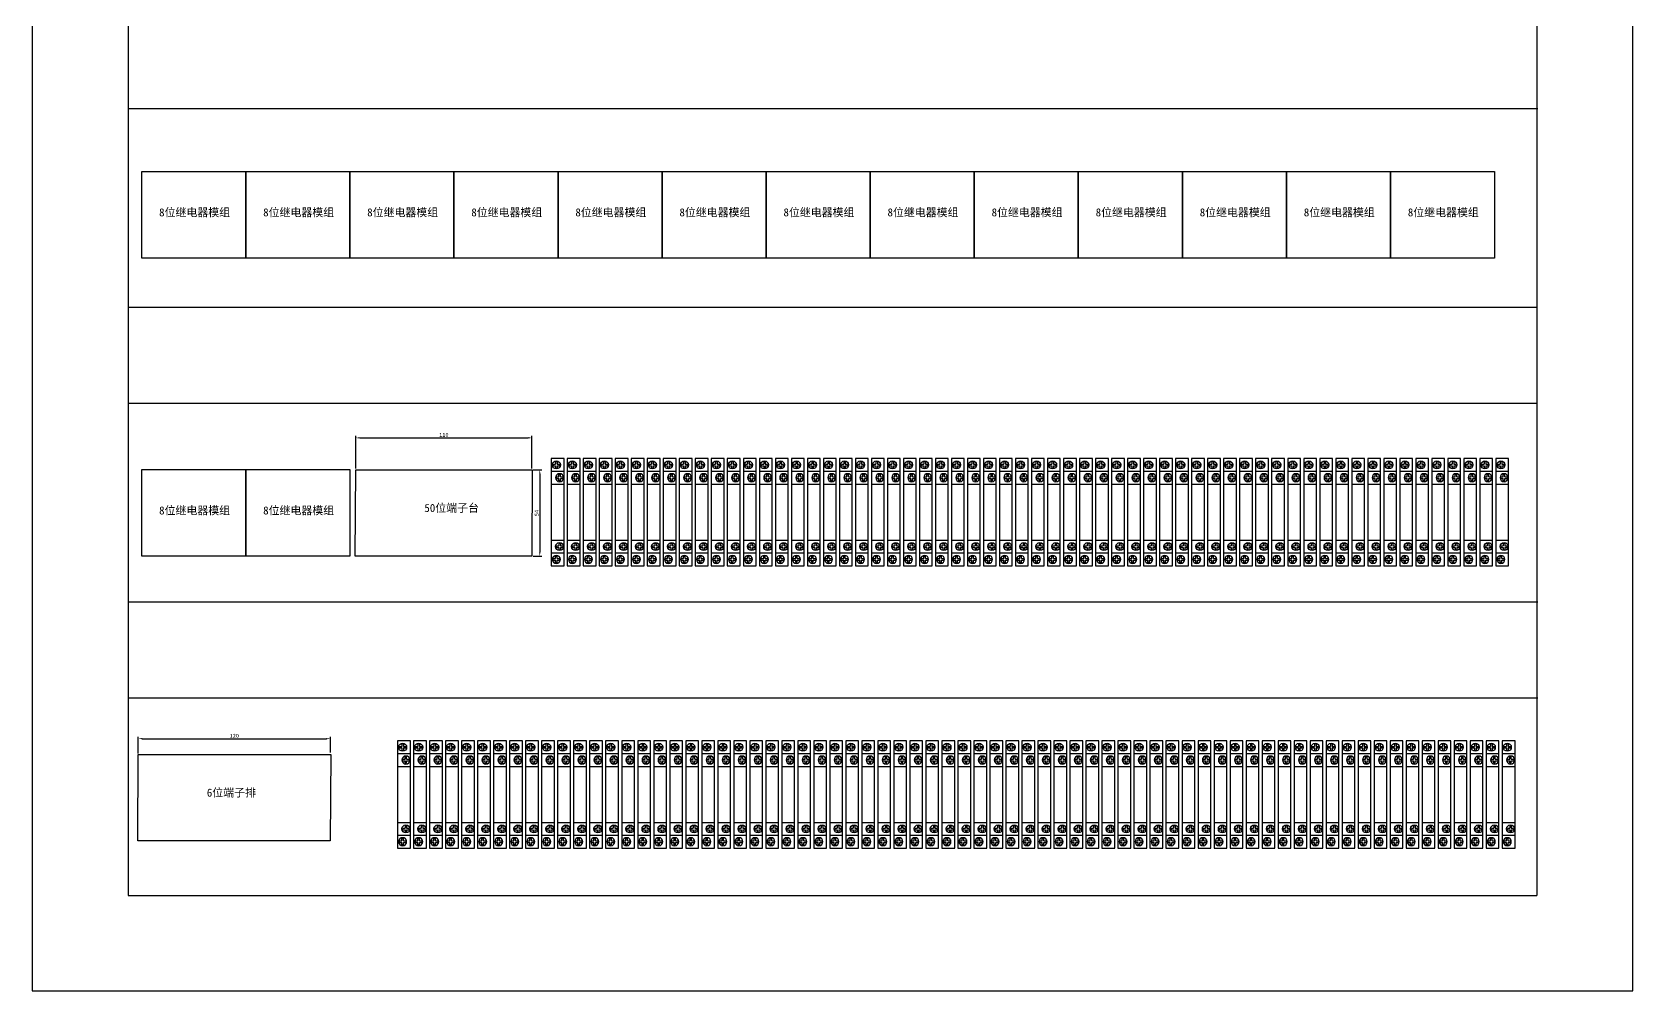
# Model space of a CAD drawing. Header units: millimetres. Extents: x 914 to 910632, y -176 to 682692.
# Drawn here: x 4495 to 5495, y -176 to 423 of the extents above; entities that cross this region are included whole.
import ezdxf
from ezdxf.enums import TextEntityAlignment as Align

# ---------------------------------------------------------------- set-up
doc = ezdxf.new("R2010")
doc.units = ezdxf.units.MM
doc.linetypes.add('CENTER', pattern=[12, 7.5, -1.5, 1.5, -1.5])
for name, color, linetype in [('CEN1', 1, 'CENTER'), ('COMPONENT', 7, 'Continuous'), ('DIN卡軌', 4, 'Continuous')]:
    doc.layers.add(name, color=color, linetype=linetype)
doc.styles.get("Standard").update_dxf_attribs({"font": 'arial.ttf'})
doc.styles.add('宋体', font='')
doc.styles.get('宋体').set_extended_font_data('宋体')
doc.dimstyles.new('ISO-25', dxfattribs={"dimtxt": 2.5, "dimasz": 2.5, "dimexe": 1.25, "dimexo": 0.625, "dimtad": 1, "dimtxsty": 'Standard', "dimcen": 2.5, "dimadec": 0, "dimazin": 0, "dimtfac": 1, "dimtmove": 0, "dimatfit": 3, "dimfxl": 1, "dimarcsym": 0})

# ---------------------------------------------------------------- blocks, each defined once
blk = doc.blocks.new('*D333')
at = {"color": 0, "lineweight": -2, "transparency": 16777216}
for p, q in [((4696.8, 149.9), (4696.8, 170.4)), ((4806.8, 149.9), (4806.8, 170.4)), ((4699.3, 169.1), (4804.3, 169.1))]:
    blk.add_line(p, q, dxfattribs=at)
at = {"color": 0, "transparency": 16777216}
for points in [[(4699.3, 169.6), (4699.3, 168.7), (4696.8, 169.1)], [(4804.3, 169.6), (4804.3, 168.7), (4806.8, 169.1)]]:
    blk.add_solid(points, dxfattribs=at)
at = {"layer": 'Defpoints', "color": 0, "transparency": 16777216}
for p in [(4806.8, 169.1), (4696.8, 149.2), (4806.8, 149.2)]:
    blk.add_point(p, dxfattribs=at)
at = {"color": 0, "transparency": 16777216, "insert": (4751.8, 171), "char_height": 2.5, "attachment_point": 5, "style": '宋体'}
blk.add_mtext('110', dxfattribs=at)
blk = doc.blocks.new('*D334')
at = {"color": 0, "lineweight": -2, "transparency": 16777216}
for p, q in [((4807.6, 149.2), (4812.9, 149.2)), ((4811.7, 146.7), (4811.7, 97.7)), ((4807.6, 95.2), (4812.9, 95.2))]:
    blk.add_line(p, q, dxfattribs=at)
at = {"color": 0, "transparency": 16777216}
for points in [[(4811.3, 146.7), (4812.1, 146.7), (4811.7, 149.2)], [(4811.3, 97.7), (4812.1, 97.7), (4811.7, 95.2)]]:
    blk.add_solid(points, dxfattribs=at)
at = {"layer": 'Defpoints', "color": 0, "transparency": 16777216}
for p in [(4807, 149.2), (4807, 95.2), (4811.7, 95.2)]:
    blk.add_point(p, dxfattribs=at)
at = {"color": 0, "transparency": 16777216, "insert": (4809.8, 122.2), "char_height": 2.5, "attachment_point": 5, "rotation": 90, "style": '宋体'}
blk.add_mtext('54', dxfattribs=at)
blk = doc.blocks.new('NAIL')
at = {"layer": 'COMPONENT', "ltscale": 10}
for p, q in [((-1.9, 0.5), (-0.5, 0.5)), ((-0.5, 1.9), (-0.5, 0.5)), ((0.5, 1.9), (0.5, 0.5)), ((0.5, 0.5), (1.9, 0.5)), ((-1.9, -0.5), (-0.5, -0.5)), ((-0.5, -0.5), (-0.5, -1.9)), ((0.5, -0.5), (1.9, -0.5)), ((0.5, -0.5), (0.5, -1.9))]:
    blk.add_line(p, q, dxfattribs=at)
blk.add_circle((0, 0), 2.5, dxfattribs=at)
for start, end in [(165.5225, 194.4775), (75.5225, 104.4775), (345.5225, 14.4775), (255.5225, 284.4775)]:
    blk.add_arc((0, 0), 2, start, end, dxfattribs=at)
blk = doc.blocks.new('雙層端子')
at = {"layer": 'COMPONENT'}
for p, q in [((0, 25.5), (8, 25.5)), ((0, 17.5), (8, 17.5)), ((0, -17.5), (8, -17.5)), ((0, -25.5), (8, -25.5))]:
    blk.add_line(p, q, dxfattribs=at)
blk.add_lwpolyline([(0, -33.5), (8, -33.5), (8, 33.5), (0, 33.5)], close=True, dxfattribs=at)
at = {"layer": 'CEN1'}
for p in [(3.2, 29.5), (5.2, -21.5)]:
    blk.add_blockref('NAIL', p, dxfattribs=at)
at = {"layer": 'CEN1', "xscale": -1, "rotation": 180}
for p in [(5.2, 21.5), (3.2, -29.5)]:
    blk.add_blockref('NAIL', p, dxfattribs=at)
blk = doc.blocks.new('*U335')
at = {"layer": 'DIN卡軌', "color": 0, "lineweight": -3, "ltscale": 20, "zscale": 0.6047999999999999}
blk.add_blockref('雙層端子', (-4, 0), dxfattribs=at)
blk = doc.blocks.new('*U336')
at = {"color": 0, "linetype": 'ByBlock', "lineweight": -2, "transparency": 16777216}
for p in [(0, 0), (10, 0), (20, 0), (30, 0), (40, 0), (50, 0), (60, 0), (70, 0), (80, 0), (90, 0), (100, 0), (110, 0), (120, 0), (130, 0), (140, 0), (150, 0), (160, 0), (170, 0), (180, 0), (190, 0), (200, 0), (210, 0), (220, 0), (230, 0), (240, 0), (250, 0), (260, 0), (270, 0), (280, 0), (290, 0), (300, 0), (310, 0), (320, 0), (330, 0), (340, 0), (350, 0), (360, 0), (370, 0), (380, 0), (390, 0), (400, 0), (410, 0), (420, 0), (430, 0), (440, 0), (450, 0), (460, 0), (470, 0), (480, 0), (490, 0), (500, 0), (510, 0), (520, 0), (530, 0), (540, 0), (550, 0), (560, 0), (570, 0), (580, 0), (590, 0), (600, 0), (610, 0), (620, 0), (630, 0), (640, 0), (650, 0), (660, 0), (670, 0), (680, 0), (690, 0)]:
    blk.add_blockref('*U335', p, dxfattribs=at)
blk = doc.blocks.new('*U337')
at = {"layer": 'DIN卡軌', "color": 0, "lineweight": -3, "ltscale": 20, "zscale": 0.6047999999999999}
blk.add_blockref('雙層端子', (-4, 0), dxfattribs=at)
blk = doc.blocks.new('*U338')
at = {"color": 0, "linetype": 'ByBlock', "lineweight": -2, "transparency": 16777216}
for p in [(0, 0), (10, 0), (20, 0), (30, 0), (40, 0), (50, 0), (60, 0), (70, 0), (80, 0), (90, 0), (100, 0), (110, 0), (120, 0), (130, 0), (140, 0), (150, 0), (160, 0), (170, 0), (180, 0), (190, 0), (200, 0), (210, 0), (220, 0), (230, 0), (240, 0), (250, 0), (260, 0), (270, 0), (280, 0), (290, 0), (300, 0), (310, 0), (320, 0), (330, 0), (340, 0), (350, 0), (360, 0), (370, 0), (380, 0), (390, 0), (400, 0), (410, 0), (420, 0), (430, 0), (440, 0), (450, 0), (460, 0), (470, 0), (480, 0), (490, 0), (500, 0), (510, 0), (520, 0), (530, 0), (540, 0), (550, 0), (560, 0), (570, 0), (580, 0), (590, 0)]:
    blk.add_blockref('*U337', p, dxfattribs=at)
blk = doc.blocks.new('*D339')
at = {"color": 0, "lineweight": -2, "transparency": 16777216}
for p, q in [((4560.9, -27.9), (4560.9, -17.5)), ((4563.4, -18.7), (4678.4, -18.7)), ((4680.9, -27.3), (4680.9, -17.5))]:
    blk.add_line(p, q, dxfattribs=at)
at = {"color": 0, "transparency": 16777216}
for points in [[(4563.4, -18.3), (4563.4, -19.1), (4560.9, -18.7)], [(4678.4, -18.3), (4678.4, -19.1), (4680.9, -18.7)]]:
    blk.add_solid(points, dxfattribs=at)
at = {"layer": 'Defpoints', "color": 0, "transparency": 16777216}
for p in [(4680.9, -18.7), (4560.9, -28.5), (4680.9, -27.9)]:
    blk.add_point(p, dxfattribs=at)
at = {"color": 0, "transparency": 16777216, "insert": (4620.9, -16.9), "char_height": 2.5, "attachment_point": 5, "style": '宋体'}
blk.add_mtext('120', dxfattribs=at)

msp = doc.modelspace()

# ---------------------------------------------------------------- linework, layer by layer
at = {"color": 1}
for p, q in [((4494.551, 1023.775), (4494.551, -176.225)), ((5494.551, -176.225), (5494.551, 1023.775)), ((4554.551, 968.524), (4554.551, -116.575)), ((5434.551, 968.524), (5434.551, -116.575)), ((5435.176, 374.524), (4555.176, 374.524)), ((5434.551, 250.524), (4554.551, 250.524)), ((5434.551, 190.524), (4554.551, 190.524)), ((5435.176, 66.524), (4555.176, 66.524)), ((5435.176, 6.524), (4555.176, 6.524)), ((4554.551, -116.575), (5434.551, -116.575)), ((4494.551, -176.225), (5494.551, -176.225))]:
    msp.add_line(p, q, dxfattribs=at)
for points in [[(4563.094, 335.479), (4628.094, 335.479), (4628.094, 281.359), (4563.094, 281.359)], [(4628.094, 335.479), (4693.093, 335.479), (4693.093, 281.359), (4628.094, 281.359)], [(4693.093, 335.479), (4758.093, 335.479), (4758.093, 281.359), (4693.093, 281.359)], [(4758.093, 335.479), (4823.093, 335.479), (4823.093, 281.359), (4758.093, 281.359)], [(4823.093, 335.479), (4888.093, 335.479), (4888.093, 281.359), (4823.093, 281.359)], [(4888.093, 335.479), (4953.093, 335.479), (4953.093, 281.359), (4888.093, 281.359)], [(4953.093, 335.479), (5018.093, 335.479), (5018.093, 281.359), (4953.093, 281.359)], [(5018.093, 335.479), (5083.093, 335.479), (5083.093, 281.359), (5018.093, 281.359)], [(5083.093, 335.479), (5148.093, 335.479), (5148.093, 281.359), (5083.093, 281.359)], [(5148.093, 335.479), (5213.093, 335.479), (5213.093, 281.359), (5148.093, 281.359)], [(5213.093, 335.479), (5278.092, 335.479), (5278.092, 281.359), (5213.093, 281.359)], [(5278.092, 335.479), (5343.092, 335.479), (5343.092, 281.359), (5278.092, 281.359)], [(5343.092, 335.479), (5408.092, 335.479), (5408.092, 281.359), (5343.092, 281.359)], [(4563.094, 149.351), (4628.094, 149.351), (4628.094, 95.231), (4563.094, 95.231)], [(4628.094, 149.351), (4693.093, 149.351), (4693.093, 95.231), (4628.094, 95.231)], [(4696.822, 149.231), (4806.991, 149.231), (4806.652, 95.231), (4696.483, 95.231)], [(4560.933, -28.511), (4681.101, -28.511), (4680.762, -82.511), (4560.594, -82.511)]]:
    msp.add_lwpolyline(points, close=True)

# ---------------------------------------------------------------- block references
for name, p in [('*U338', (4822.861, 122.767)), ('*U336', (4726.861, -53.514))]:
    msp.add_blockref(name, p)

# ---------------------------------------------------------------- texts
at = {"color": 7, "style": '宋体'}
for s, p in [('8位继电器模组', (4573.935, 305.935)), ('8位继电器模组', (4638.934, 305.935)), ('8位继电器模组', (4703.934, 305.935)), ('8位继电器模组', (4768.934, 305.935)), ('8位继电器模组', (4833.934, 305.935)), ('8位继电器模组', (4898.934, 305.935)), ('8位继电器模组', (4963.934, 305.935)), ('8位继电器模组', (5028.934, 305.935)), ('8位继电器模组', (5093.934, 305.935)), ('8位继电器模组', (5158.934, 305.935)), ('8位继电器模组', (5223.933, 305.935)), ('8位继电器模组', (5288.933, 305.935)), ('8位继电器模组', (5353.933, 305.935)), ('8位继电器模组', (4573.935, 119.807)), ('8位继电器模组', (4638.934, 119.807)), ('50位端子台', (4739.628, 121.36)), ('6位端子排', (4603.739, -56.382))]:
    msp.add_text(s, height=5, dxfattribs=at).set_placement(p, align=Align.BOTTOM_LEFT)

# ---------------------------------------------------------------- dimensions: what is measured, and where the dimension line sits
for base, p1, p2, picture, middle in [((4806.822, 169.138), (4696.822, 149.231), (4806.822, 149.231), '*D333', (4751.822, 171.013)), ((4680.932, -18.729), (4560.933, -28.511), (4680.932, -27.914), '*D339', (4620.932, -16.854))]:
    dim = msp.add_linear_dim(base=base, p1=p1, p2=p2, dimstyle='ISO-25', override={"dimtxsty": '宋体'})
    dim.commit()
    dim.dimension.update_dxf_attribs({"geometry": picture, "text_midpoint": middle})
dim = msp.add_linear_dim(base=(4811.686, 95.231), p1=(4806.991, 149.231), p2=(4806.991, 95.231), angle=90, dimstyle='ISO-25', override={"dimtxsty": '宋体'})
dim.commit()
dim.dimension.update_dxf_attribs({"geometry": '*D334', "text_midpoint": (4809.811, 122.231)})

doc.saveas('drawing.dxf')
